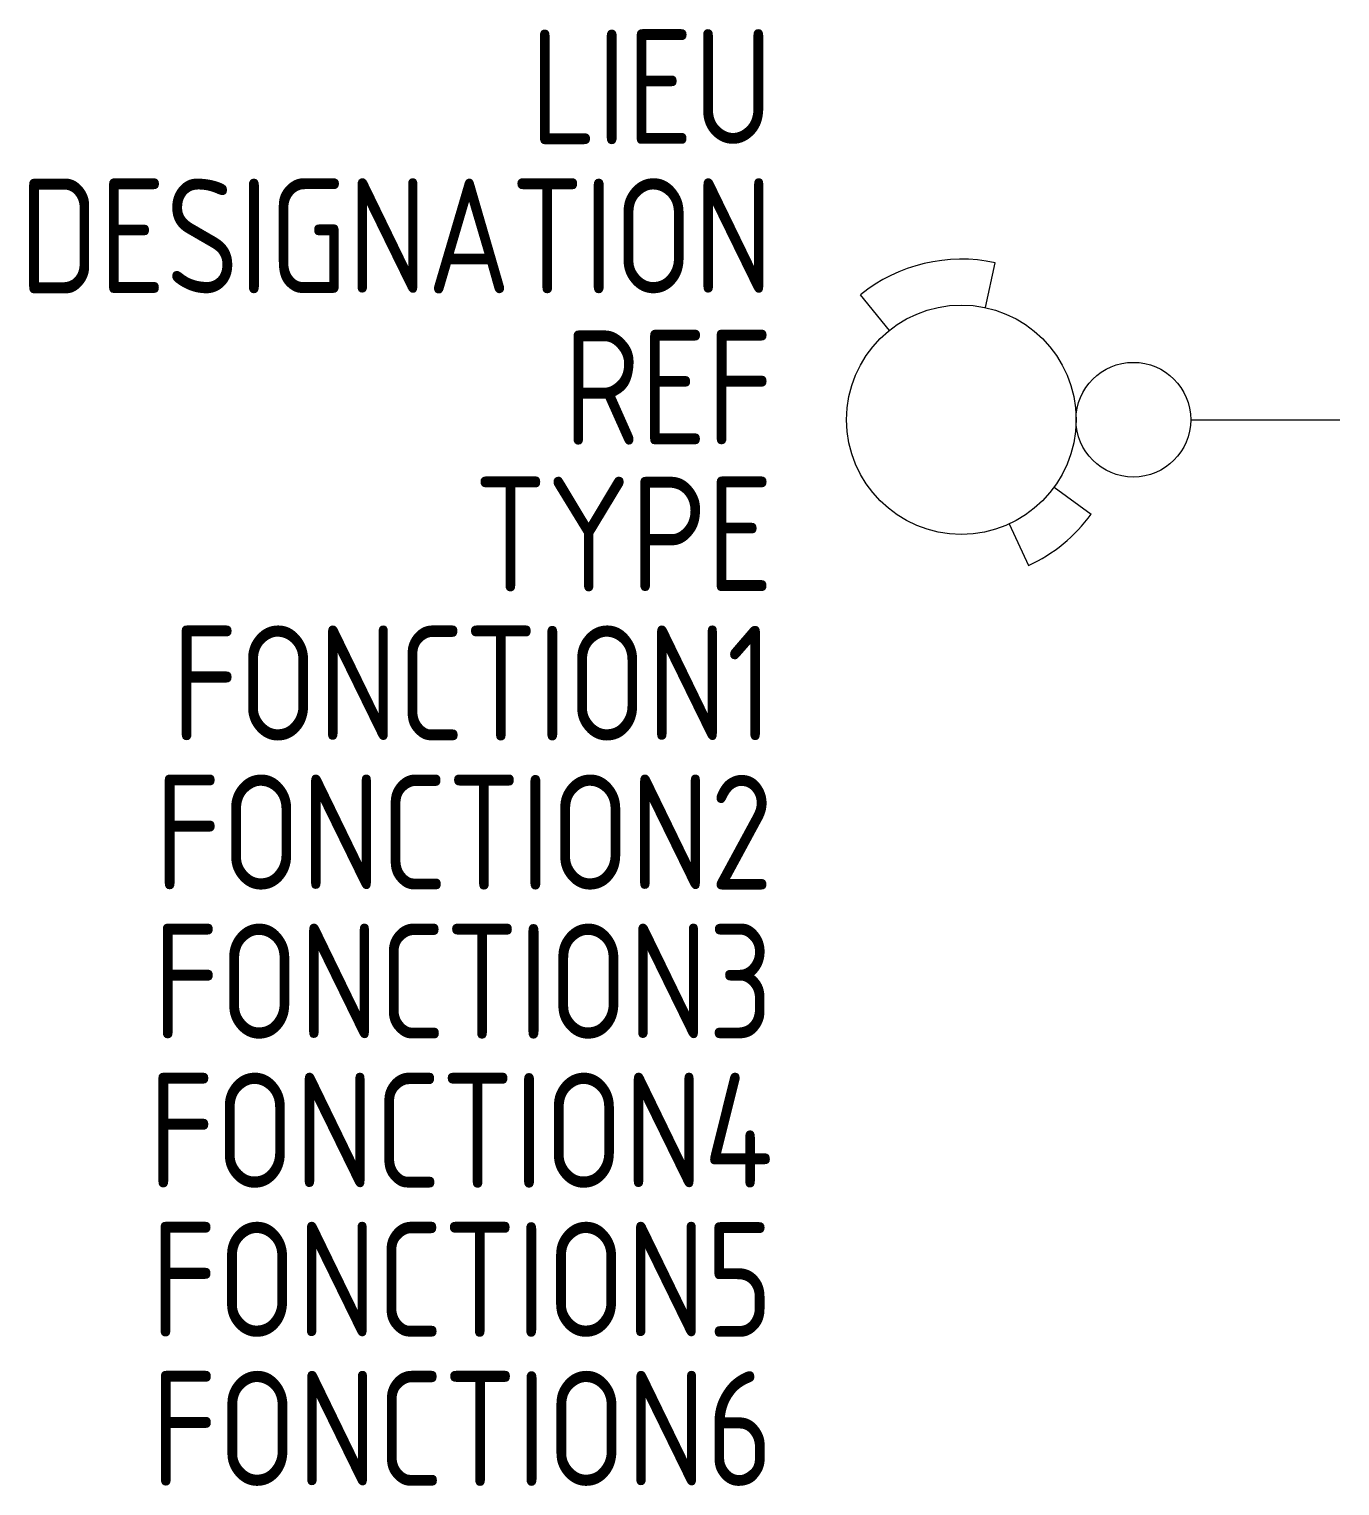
# Model space of a CAD drawing. Extents: x -1613.2 to -1584.6, y -902.8 to -871.1.
import ezdxf
from ezdxf.enums import TextEntityAlignment as Align

# ---------------------------------------------------------------- set-up
doc = ezdxf.new("R2010")
doc.units = 0
doc.linetypes.add('ACAD_ISO02W100', pattern=[15, 12, -3])
for name, color, linetype in [('SYMB_FIL', 3, 'CONTINUOUS'), ('SYMB_LIAISON', 1, 'ACAD_ISO02W100'), ('SYMB_REF_CONTACT', 2, 'CONTINUOUS'), ('SYMB_TXT_NOM', 3, 'CONTINUOUS')]:
    doc.layers.add(name, color=color, linetype=linetype)
doc.styles.add('NET2_5', font='isocp.shx', dxfattribs={"width": 0.9, "height": 2.5})

msp = doc.modelspace()

# ---------------------------------------------------------------- linework, layer by layer
at = {"layer": 'SYMB_FIL'}
for p, q in [((-1592.357, -877.15), (-1592.146, -876.172)), ((-1594.452, -877.647), (-1595.08, -876.868)), ((-1590.862, -881.063), (-1590.053, -881.651)), ((-1591.839, -881.864), (-1591.42, -882.773))]:
    msp.add_line(p, q, dxfattribs=at)
for centre, radius in [((-1592.884, -879.593), 2.5), ((-1589.134, -879.593), 1.25)]:
    msp.add_circle(centre, radius, dxfattribs=at)
for start, end in [(77.8266, 128.8601), (294.717, 323.995)]:
    msp.add_arc((-1592.884, -879.593), 3.5, start, end, dxfattribs=at)
at = {"layer": 'SYMB_LIAISON', "ltscale": 0.3}
msp.add_line((-1587.884, -879.593), (-1584.634, -879.593), dxfattribs=at)

# ---------------------------------------------------------------- texts
at = {"layer": 'SYMB_REF_CONTACT', "style": 'NET2_5', "width": 0.9, "flags": 8}
msp.add_attdef('REF', text='', height=2.5, dxfattribs=at).set_placement((-1596.984, -880.137), align=Align.RIGHT)
at = {"layer": 'SYMB_TXT_NOM', "style": 'NET2_5', "width": 0.9, "flags": 8}
for tag, text, p in [('LIEU', '', (-1596.984, -873.587)), ('DESIGNATION', 'S?', (-1596.984, -876.837)), ('TYPE', '', (-1596.984, -883.337)), ('FONCTION1', '', (-1596.984, -886.587)), ('FONCTION2', '', (-1596.984, -889.837)), ('FONCTION3', '', (-1596.984, -893.087)), ('FONCTION4', '', (-1596.984, -896.337)), ('FONCTION5', '', (-1596.984, -899.587)), ('FONCTION6', '', (-1596.984, -902.837))]:
    msp.add_attdef(tag, text=text, height=2.5, dxfattribs=at).set_placement(p, align=Align.RIGHT)

doc.saveas('drawing.dxf')
